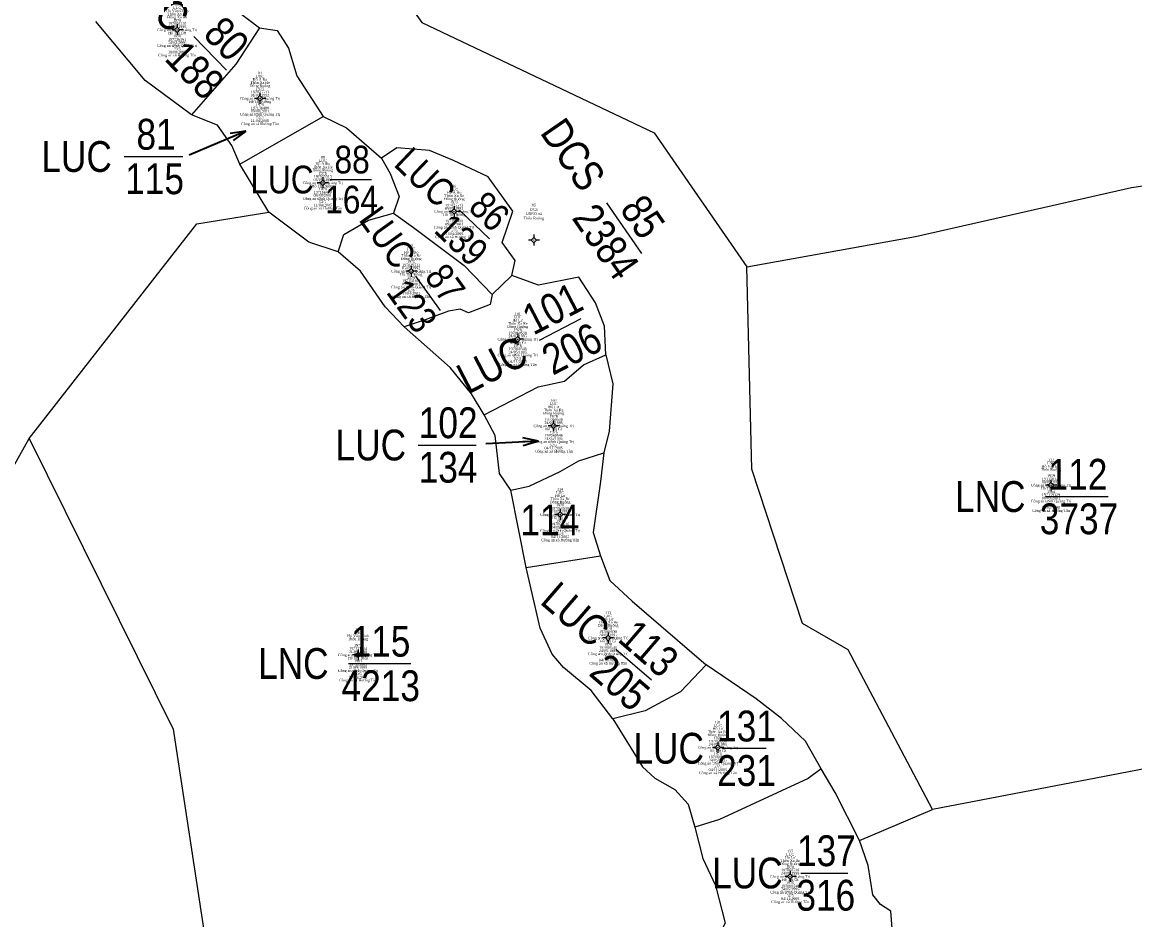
# Model space of a CAD drawing. Header units: metres. Extents: x 546779 to 548251, y 1841578 to 1843315.
# Drawn here: x 547614.9 to 547741.4, y 1842340.3 to 1842442.4 of the extents above; entities that cross this region are included whole.
import ezdxf
from ezdxf.enums import TextEntityAlignment as Align

# ---------------------------------------------------------------- set-up
doc = ezdxf.new("R2010")
doc.units = ezdxf.units.M
doc.header["$MEASUREMENT"] = 0
for name, color, linetype, lineweight in [('Level 10', 7, 'Continuous', 0), ('Level 11', 7, 'Continuous', 0), ('Level 13', 7, 'Continuous', 0), ('Level 15', 7, 'Continuous', 0)]:
    doc.layers.add(name, color=color, linetype=linetype, lineweight=lineweight)
doc.styles.add('Style-vnarialNarrowI', font='vnarialNarrowI.shx')
doc.styles.add('Style-Vntimei', font='Vntimei.shx')
doc.dimstyles.get("Standard").update_dxf_attribs({"dimtxt": 0.18, "dimasz": 0.18, "dimexe": 0.18, "dimexo": 0.0625, "dimgap": 0.09, "dimtad": 0, "dimtih": 1, "dimtoh": 1, "dimdec": 4, "dimzin": 0, "dimdsep": 46, "dimtxsty": 'Standard', "dimcen": 0.09, "dimadec": 0, "dimazin": 0, "dimtfac": 1, "dimtdec": 4, "dimtofl": 0, "dimtmove": 0, "dimatfit": 3, "dimfxl": 1, "dimtolj": 1, "dimtzin": 0, "dimarcsym": 0})

# ---------------------------------------------------------------- blocks, each defined once
blk = doc.blocks.new('N_THUA_78')
at = {"layer": 'Level 13', "color": 230, "linetype": 'Continuous', "lineweight": 13, "flags": 128}
blk.add_lwpolyline([(-1.669003, 0.005429), (3.656078, 0.000571)], dxfattribs=at)
at = {"layer": 'Level 13', "color": 230, "linetype": 'Continuous', "lineweight": 0, "style": 'Style-vnarialNarrowI'}
blk.add_text('80', height=3.499861, rotation=359.999834, dxfattribs=at).set_placement((1.122805, 0.775223), align=Align.CENTER)
blk.add_text('LUC ', height=3.499861, rotation=359.999834, dxfattribs=at).set_placement((-2.599455, -0.013208), align=Align.MIDDLE_RIGHT)
blk.add_text('188', height=3.499861, rotation=359.999834, dxfattribs=at).set_placement((1.156619, -0.789264), align=Align.TOP_CENTER)
blk = doc.blocks.new('N_THUA_79')
at = {"layer": 'Level 13', "color": 230, "linetype": 'Continuous', "lineweight": 13, "flags": 128}
blk.add_lwpolyline([(0, 0), (6.67, 0)], dxfattribs=at)
at = {"layer": 'Level 13', "color": 230, "linetype": 'Continuous', "lineweight": 0, "style": 'Style-vnarialNarrowI'}
blk.add_text('81', height=3.49998, dxfattribs=at).set_placement((3.63984, 0.78), align=Align.CENTER)
blk.add_text('81', height=3.49998, dxfattribs=at).set_placement((3.63984, 0.78), align=Align.CENTER)
blk.add_text('LUC ', height=3.49998, dxfattribs=at).set_placement((-0.271418, -0.00001), align=Align.MIDDLE_RIGHT)
blk.add_text('115', height=3.49998, dxfattribs=at).set_placement((3.468831, -0.78002), align=Align.TOP_CENTER)
blk = doc.blocks.new('TerminatorOpen_0.5')
at = {"color": 0, "linetype": 'ByBlock', "lineweight": -2}
for q in [(-1, 0.25), (-1, 0), (-1, -0.25)]:
    blk.add_line((0, 0), q, dxfattribs=at)
blk = doc.blocks.new('N_THUA_83')
at = {"layer": 'Level 13', "color": 230, "linetype": 'Continuous', "lineweight": 13, "flags": 128}
blk.add_lwpolyline([(-1.453398, 0.006424), (5.570039, 0.008684)], dxfattribs=at)
at = {"layer": 'Level 13', "color": 230, "linetype": 'Continuous', "lineweight": 0, "style": 'Style-vnarialNarrowI'}
blk.add_text('85', height=3.499986, rotation=359.999986, dxfattribs=at).set_placement((2.211422, 0.768164), align=Align.CENTER)
blk.add_text('DCS ', height=3.499986, rotation=359.999986, dxfattribs=at).set_placement((-2.766425, -0.004605), align=Align.MIDDLE_RIGHT)
blk.add_text('2384', height=3.499986, rotation=359.999986, dxfattribs=at).set_placement((2.166297, -0.78754), align=Align.TOP_CENTER)
blk = doc.blocks.new('N_THUA_84')
at = {"layer": 'Level 13', "color": 230, "linetype": 'Continuous', "lineweight": 13, "flags": 128}
blk.add_lwpolyline([(-1.673946, -0.00426), (3.567834, 0.003917)], dxfattribs=at)
at = {"layer": 'Level 13', "color": 230, "linetype": 'Continuous', "lineweight": 0, "style": 'Style-vnarialNarrowI'}
blk.add_text('86', height=3.499943, rotation=359.999895, dxfattribs=at).set_placement((1.133436, 0.773349), align=Align.CENTER)
blk.add_text('LUC ', height=3.499943, rotation=359.999895, dxfattribs=at).set_placement((-2.59088, -0.008044), align=Align.MIDDLE_RIGHT)
blk.add_text('139', height=3.499943, rotation=359.999895, dxfattribs=at).set_placement((1.109703, -0.78167), align=Align.TOP_CENTER)
blk = doc.blocks.new('N_THUA_85')
at = {"layer": 'Level 13', "color": 230, "linetype": 'Continuous', "lineweight": 13, "flags": 128}
blk.add_lwpolyline([(-1.671397, -0.004502), (3.647597, -0.004505)], dxfattribs=at)
at = {"layer": 'Level 13', "color": 230, "linetype": 'Continuous', "lineweight": 0, "style": 'Style-vnarialNarrowI'}
blk.add_text('87', height=3.499939, rotation=359.999963, dxfattribs=at).set_placement((1.234292, 0.77354), align=Align.CENTER)
blk.add_text('LUC ', height=3.499939, rotation=359.999963, dxfattribs=at).set_placement((-2.592008, -0.013712), align=Align.MIDDLE_RIGHT)
blk.add_text('123', height=3.499939, rotation=359.999963, dxfattribs=at).set_placement((1.102602, -0.792844), align=Align.TOP_CENTER)
blk = doc.blocks.new('N_THUA_86')
at = {"layer": 'Level 13', "color": 230, "linetype": 'Continuous', "lineweight": 13, "flags": 128}
blk.add_lwpolyline([(-1.666668, 0), (3.588893, 0)], dxfattribs=at)
at = {"layer": 'Level 13', "color": 230, "linetype": 'Continuous', "lineweight": 0, "style": 'Style-vnarialNarrowI'}
blk.add_text('88', height=3.499937, dxfattribs=at).set_placement((1.116681, 0.777779), align=Align.CENTER)
blk.add_text('LUC ', height=3.499937, dxfattribs=at).set_placement((-2.613755, 0.005522), align=Align.MIDDLE_RIGHT)
blk.add_text('164', height=3.499937, dxfattribs=at).set_placement((1.054024, -0.777845), align=Align.TOP_CENTER)
blk = doc.blocks.new('N_THUA_99')
at = {"layer": 'Level 13', "color": 230, "linetype": 'Continuous', "lineweight": 13, "flags": 128}
blk.add_lwpolyline([(-2.835542, 0.008352), (2.527141, 0.005393)], dxfattribs=at)
at = {"layer": 'Level 13', "color": 230, "linetype": 'Continuous', "lineweight": 0, "style": 'Style-vnarialNarrowI'}
blk.add_text('101', height=3.499913, rotation=359.999988, dxfattribs=at).set_placement((0.139041, 0.776177), align=Align.CENTER)
blk.add_text('LUC ', height=3.499913, rotation=359.999988, dxfattribs=at).set_placement((-3.793439, -0.001269), align=Align.MIDDLE_RIGHT)
blk.add_text('206', height=3.499913, rotation=359.999988, dxfattribs=at).set_placement((-0.000792, -0.779325), align=Align.TOP_CENTER)
blk = doc.blocks.new('N_THUA_100')
at = {"layer": 'Level 13', "color": 230, "linetype": 'Continuous', "lineweight": 13, "flags": 128}
blk.add_lwpolyline([(0, 0), (6.57, 0)], dxfattribs=at)
at = {"layer": 'Level 13', "color": 230, "linetype": 'Continuous', "lineweight": 0, "style": 'Style-vnarialNarrowI'}
blk.add_text('102', height=3.49998, dxfattribs=at).set_placement((3.397816, 0.78), align=Align.CENTER)
blk.add_text('102', height=3.49998, dxfattribs=at).set_placement((3.397816, 0.78), align=Align.CENTER)
blk.add_text('LUC ', height=3.49998, dxfattribs=at).set_placement((-0.271418, -0.00001), align=Align.MIDDLE_RIGHT)
blk.add_text('134', height=3.49998, dxfattribs=at).set_placement((3.387401, -0.78002), align=Align.TOP_CENTER)
blk = doc.blocks.new('N_THUA_110')
at = {"layer": 'Level 13', "color": 230, "linetype": 'Continuous', "lineweight": 13, "flags": 128}
blk.add_lwpolyline([(-2.61, 0), (4.52, 0)], dxfattribs=at)
at = {"layer": 'Level 13', "color": 230, "linetype": 'Continuous', "lineweight": 0, "style": 'Style-vnarialNarrowI'}
blk.add_text('112', height=3.49998, dxfattribs=at).set_placement((1.077816, 0.78), align=Align.CENTER)
blk.add_text('LNC ', height=3.49998, dxfattribs=at).set_placement((-3.771418, -0.00001), align=Align.MIDDLE_RIGHT)
blk.add_text('3737', height=3.49998, dxfattribs=at).set_placement((1.194126, -0.78002), align=Align.TOP_CENTER)
blk = doc.blocks.new('N_THUA_111')
at = {"layer": 'Level 13', "color": 230, "linetype": 'Continuous', "lineweight": 13, "flags": 128}
blk.add_lwpolyline([(-2.828795, 0.002518), (2.495795, 0.000712)], dxfattribs=at)
at = {"layer": 'Level 13', "color": 230, "linetype": 'Continuous', "lineweight": 0, "style": 'Style-vnarialNarrowI'}
blk.add_text('113', height=3.499918, rotation=359.999984, dxfattribs=at).set_placement((-0.058181, 0.781279), align=Align.CENTER)
blk.add_text('LUC ', height=3.499918, rotation=359.999984, dxfattribs=at).set_placement((-3.772986, 0.00868), align=Align.MIDDLE_RIGHT)
blk.add_text('205', height=3.499918, rotation=359.999984, dxfattribs=at).set_placement((-0.026702, -0.779875), align=Align.TOP_CENTER)
blk = doc.blocks.new('N_THUA_113')
at = {"layer": 'Level 13', "color": 230, "linetype": 'Continuous', "lineweight": 13, "flags": 128}
blk.add_lwpolyline([(-2.61, 0), (4.47, 0)], dxfattribs=at)
at = {"layer": 'Level 13', "color": 230, "linetype": 'Continuous', "lineweight": 0, "style": 'Style-vnarialNarrowI'}
blk.add_text('115', height=3.49998, dxfattribs=at).set_placement((1.068831, 0.78), align=Align.CENTER)
blk.add_text('LNC ', height=3.49998, dxfattribs=at).set_placement((-3.771418, -0.00001), align=Align.MIDDLE_RIGHT)
blk.add_text('4213', height=3.49998, dxfattribs=at).set_placement((1.044337, -0.78002), align=Align.TOP_CENTER)
blk = doc.blocks.new('N_THUA_129')
at = {"layer": 'Level 13', "color": 230, "linetype": 'Continuous', "lineweight": 13, "flags": 128}
blk.add_lwpolyline([(-2.87, 0), (2.17, 0)], dxfattribs=at)
at = {"layer": 'Level 13', "color": 230, "linetype": 'Continuous', "lineweight": 0, "style": 'Style-vnarialNarrowI'}
blk.add_text('131', height=3.49998, dxfattribs=at).set_placement((-0.055308, 0.78), align=Align.CENTER)
blk.add_text('LUC ', height=3.49998, dxfattribs=at).set_placement((-3.781418, -0.00001), align=Align.MIDDLE_RIGHT)
blk.add_text('231', height=3.49998, dxfattribs=at).set_placement((-0.055308, -0.78002), align=Align.TOP_CENTER)
blk = doc.blocks.new('N_THUA_135')
at = {"layer": 'Level 13', "color": 230, "linetype": 'Continuous', "lineweight": 13, "flags": 128}
blk.add_lwpolyline([(-2.83, 0), (2.53, 0)], dxfattribs=at)
at = {"layer": 'Level 13', "color": 230, "linetype": 'Continuous', "lineweight": 0, "style": 'Style-vnarialNarrowI'}
blk.add_text('137', height=3.49998, dxfattribs=at).set_placement((0.079274, 0.78), align=Align.CENTER)
blk.add_text('LUC ', height=3.49998, dxfattribs=at).set_placement((-3.781418, -0.00001), align=Align.MIDDLE_RIGHT)
blk.add_text('316', height=3.49998, dxfattribs=at).set_placement((0.008779, -0.78002), align=Align.TOP_CENTER)
blk = doc.blocks.new('CENTRD')
at = {"layer": 'Level 11', "linetype": 'Continuous', "lineweight": 0}
h = blk.add_hatch(color=3, dxfattribs=at)
edge = h.paths.add_edge_path()
edge.add_arc((-0.0025, 0), 1.500056, 0, 360)
at = {"layer": 'Level 11', "color": 3, "linetype": 'Continuous', "lineweight": 0}
for p, q in [((-6.200231, 0), (-12.400462, 0)), ((0, 6.200231), (-6.200231, 0)), ((-6.200231, 0), (0, -6.200231)), ((0, 12.400462), (0, 6.200231)), ((6.200231, 0), (0, 6.200231)), ((0, -6.200231), (6.200231, 0)), ((12.600469, 0), (6.200231, 0)), ((0, -6.200231), (0, -12.400462))]:
    blk.add_line(p, q, dxfattribs=at)

msp = doc.modelspace()

# ---------------------------------------------------------------- linework, layer by layer
at = {"layer": 'Level 10', "color": 7, "linetype": 'Continuous', "lineweight": 0}
for p, q in [((547639.63, 1842426.23), (547649.1, 1842431.65)), ((547642.92, 1842420.78), (547639.63, 1842426.23)), ((547670.55, 1842413.58), (547668.29, 1842411.42)), ((547672.15, 1842380.36), (547670.42, 1842389.17)), ((547672.15, 1842380.36), (547680.63, 1842381.68)), ((547710.07, 1842349.33), (547718.35, 1842352.84))]:
    msp.add_line(p, q, dxfattribs=at)
at = {"layer": 'Level 10', "color": 7, "linetype": 'Continuous', "lineweight": 0, "flags": 128}
for points in [[(547653.26, 1842475.38), (547647.6, 1842460.11), (547660.29, 1842442.31), (547686.72, 1842429.8), (547697.24, 1842414.55)], [(547629.56, 1842451.45), (547632.57, 1842449.76), (547635.58, 1842447.15), (547638.1, 1842444.56), (547641.85, 1842441.73)], [(547634.12, 1842431.83), (547628.85, 1842435.73), (547623.23, 1842442.43)], [(547641.85, 1842441.73), (547639.16, 1842437.59), (547634.12, 1842431.83)], [(547641.85, 1842441.73), (547643.84, 1842441.41), (547645.15, 1842439.4), (547646.09, 1842436.27), (547649.1, 1842431.65)], [(547639.63, 1842426.23), (547638.72, 1842428.35), (547637.09, 1842430.65), (547634.12, 1842431.83)], [(547649.1, 1842431.65), (547651.73, 1842430.36), (547655.7, 1842426.91)], [(547670.55, 1842413.58), (547670.92, 1842415.25), (547669.44, 1842417.32), (547670.63, 1842420.88), (547667.84, 1842424.77), (547663.92, 1842426.64), (547661.17, 1842427.79), (547657.48, 1842428.07), (547655.7, 1842426.91)], [(547655.7, 1842426.91), (547656.71, 1842425.17), (547657.74, 1842422.53), (547657.09, 1842420.64)], [(547697.24, 1842414.55), (547716.43, 1842418.01), (547740.98, 1842423.56), (547740.99, 1842423.56), (547756.43, 1842425.84)], [(547615.66, 1842395.02), (547634.71, 1842419.43), (547642.92, 1842420.78)], [(547650.79, 1842416.25), (547647.47, 1842417.36), (547642.92, 1842420.78)], [(547650.79, 1842416.25), (547651.42, 1842418.21), (547654.23, 1842419.86), (547657.09, 1842420.64)], [(547657.09, 1842420.64), (547659.34, 1842419.01), (547665.1, 1842414.7), (547668.29, 1842411.42)], [(547658.3, 1842407.72), (547656.15, 1842409.99), (547653.34, 1842414.04), (547650.79, 1842416.25)], [(547718.35, 1842352.84), (547708.76, 1842371.01), (547703.59, 1842374.01), (547697.81, 1842391.53), (547697.24, 1842414.55)], [(547681.21, 1842404.55), (547681.08, 1842407.82), (547680.03, 1842410.44), (547678.14, 1842413.39), (547673.55, 1842412.48), (547670.55, 1842413.58)], [(547668.29, 1842411.42), (547668.06, 1842410.28), (547665.62, 1842409.31), (547664.65, 1842409.73), (547663.34, 1842409.5), (547660.67, 1842408.52), (547658.3, 1842407.72)], [(547667.4, 1842397.72), (547665.96, 1842400.1), (547663.54, 1842403.09), (547658.3, 1842407.72)], [(547667.4, 1842397.72), (547673.52, 1842400.9), (547676.53, 1842401.54), (547678.7, 1842403.42), (547681.21, 1842404.55)], [(547681.21, 1842404.55), (547682.01, 1842401.26), (547681.59, 1842395.87), (547680.99, 1842393.4)], [(547670.42, 1842389.17), (547669.14, 1842391.06), (547668.65, 1842395.37), (547667.4, 1842397.72)], [(547585.98, 1842370.99), (547608.7, 1842382.63), (547615.66, 1842395.02)], [(547615.66, 1842395.02), (547632.02, 1842361.97), (547636.72, 1842331.12)], [(547670.42, 1842389.17), (547672.52, 1842389.62), (547676.02, 1842391.27), (547678.14, 1842392.51), (547680.99, 1842393.4)], [(547680.99, 1842393.4), (547680.6, 1842390.15), (547679.8, 1842384.36), (547680.63, 1842381.68)], [(547680.63, 1842381.68), (547681.67, 1842378.9), (547684.23, 1842376.55), (547692.62, 1842369.31)], [(547682.01, 1842363.16), (547679.56, 1842366.37), (547676.42, 1842369), (547675.11, 1842370.52), (547673.74, 1842373.48), (547672.15, 1842380.36)], [(547692.62, 1842369.31), (547689.72, 1842366.24), (547685.69, 1842364.08), (547682.01, 1842363.16)], [(547705.69, 1842357.46), (547703.94, 1842360.62), (547701.21, 1842363.19), (547698.31, 1842365.42), (547692.62, 1842369.31)], [(547682.01, 1842363.16), (547685.4, 1842357.7), (547686.81, 1842356.43), (547689.05, 1842355.14), (547690.57, 1842353.44), (547691.35, 1842350.84)], [(547764.6, 1842360.34), (547753.72, 1842359.63), (547718.35, 1842352.84)], [(547705.69, 1842357.46), (547704.24, 1842356.37), (547694.15, 1842351.71), (547691.35, 1842350.84)], [(547710.07, 1842349.33), (547707.3, 1842354.77), (547705.69, 1842357.46)], [(547691.35, 1842350.84), (547692.24, 1842347.27), (547693.68, 1842344.21), (547694.78, 1842339.92), (547693.96, 1842338.31)], [(547713.77, 1842339.33), (547713.64, 1842341.28), (547712.43, 1842342.04), (547711.59, 1842343.13), (547711.06, 1842346.47), (547710.07, 1842349.33)]]:
    msp.add_lwpolyline(points, dxfattribs=at)

# ---------------------------------------------------------------- block references
at = {"layer": 'Level 11', "color": 3, "linetype": 'Continuous', "lineweight": 0, "xscale": 0.049998, "yscale": 0.049998, "zscale": 0.049998}
for p in [(547632.49, 1842441.5), (547641.9, 1842433.7), (547649.04, 1842424.11), (547663.98, 1842420.84), (547673.04, 1842417.59), (547659.09, 1842414.05), (547671.2, 1842406.31), (547675.29, 1842396.47), (547731.83, 1842389.72), (547676.02, 1842386.38), (547681.48, 1842372.35), (547653.05, 1842370.44), (547693.95, 1842359.9), (547702.18, 1842345.24)]:
    msp.add_blockref('CENTRD', p, dxfattribs=at)
at = {"layer": 'Level 13', "color": 230, "linetype": 'Continuous', "lineweight": 0, "rotation": 314.215341}
msp.add_blockref('N_THUA_78', (547635.53, 1842439.53), dxfattribs=at)
at = {"layer": 'Level 13', "color": 230, "linetype": 'Continuous', "lineweight": 0}
for name, p, xscale, yscale, zscale, rotation in [('N_THUA_83', (547682.11, 1842420.64), 0.999998, 0.999998, 0.999998, 304.599325), ('N_THUA_84', (547665.69, 1842419.95), 0.899998, 0.899998, 0.899998, 316.198917), ('N_THUA_85', (547660.48, 1842412.26), 0.899998, 0.899998, 0.899998, 305.649023), ('N_THUA_99', (547676.19, 1842407.5), 1.000002, 1.000002, 1.000002, 27.456754), ('N_THUA_111', (547684.51, 1842369.23), 1.000001, 1.000001, 1.000001, 319.208055)]:
    msp.add_blockref(name, p, dxfattribs=dict(at, xscale=xscale, yscale=yscale, zscale=zscale, rotation=rotation))
for name, p in [('N_THUA_79', (547626.45, 1842427.09)), ('N_THUA_100', (547659.9, 1842394.29)), ('N_THUA_110', (547733.82, 1842388.43)), ('N_THUA_113', (547654.59, 1842369.45)), ('N_THUA_129', (547697.27, 1842359.81)), ('N_THUA_135', (547706.22, 1842345.63))]:
    msp.add_blockref(name, p, dxfattribs=at)
at = {"layer": 'Level 13', "color": 230, "linetype": 'Continuous', "lineweight": 0, "xscale": 0.899999, "yscale": 0.899999, "zscale": 0.899999}
msp.add_blockref('N_THUA_86', (547651.37, 1842424.47), dxfattribs=at)

# ---------------------------------------------------------------- texts
at = {"layer": 'Level 13', "color": 230, "linetype": 'Continuous', "lineweight": 0, "style": 'Style-vnarialNarrowI'}
msp.add_text('114', height=3.5, dxfattribs=at).set_placement((547674.85, 1842385.77), align=Align.MIDDLE_CENTER)
at = {"layer": 'Level 15', "color": 3, "linetype": 'Continuous', "lineweight": 0, "char_height": 0.3, "attachment_point": 5, "line_spacing_factor": 0.72, "style": 'Style-Vntimei'}
for s, insert in [('80\\PLUC\\PHå V¨n Ch\xadn\\PTh«n Xa Re\\P§ång Xa Re\\P1978\\P197060556\\P24/05/1995\\PC«ng an t∅nh Qu¶ng TrÞ\\PHå ThÞ Lêi\\P1978\\P197236261\\P24/02/2006\\PC«ng an t∅nh Qu¶ng TrÞ\\P79/5\\P18/08/2005\\PC«ng an x· H\xadíng T©n\\P', (547632.49, 1842441.45)), ('81\\PLUC\\PHå A Ro\\PTh«n Xa Re\\P§ång Ruéng\\P1975\\P197025513\\P05/05/1992\\PC«ng an t∅nh Qu¶ng TrÞ\\PHå ThÞ Niªng\\P1978\\P197156400\\P09/08/2001\\PC«ng an t∅nh Qu¶ng TrÞ\\P52/5\\P11/04/2005\\PC«ng an x· H\xadíng T©n\\P', (547641.9, 1842433.65)), ('88\\PLUC\\PHå A Ro\\PTh«n Xa Re\\P§ång Ruéng\\P1975\\P197025513\\P05/05/1992\\PC«ng an t∅nh Qu¶ng TrÞ\\PHå ThÞ Niªng\\P1978\\P197156400\\P09/08/2001\\PC«ng an t∅nh Qu¶ng TrÞ\\P52/5\\P11/04/2005\\PC«ng an x· H\xadíng T©n\\P', (547649.04, 1842424.06)), ('86\\PLUC\\PHå A Ro\\PTh«n Xa Re\\P§ång Ruéng\\P1975\\P197025513\\P05/05/1992\\PC«ng an t∅nh Qu¶ng TrÞ\\PHå ThÞ Niªng\\P1978\\P197156400\\P09/08/2001\\PC«ng an t∅nh Qu¶ng TrÞ\\P52/5\\P11/04/2005\\PC«ng an x· H\xadíng T©n\\P', (547663.98, 1842420.79)), ('87\\PLUC\\PHå A Ro\\PTh«n Xa Re\\P§ång Ruéng\\P1975\\P197025513\\P05/05/1992\\PC«ng an t∅nh Qu¶ng TrÞ\\PHå ThÞ Niªng\\P1978\\P197156400\\P09/08/2001\\PC«ng an t∅nh Qu¶ng TrÞ\\P52/5\\P11/04/2005\\PC«ng an x· H\xadíng T©n\\P', (547659.09, 1842414)), ('101\\PLUC\\PHå L\xad\\PTh«n Xa Re\\P§ång Ruéng\\P1978\\P197060538\\P24/05/1995\\PC«ng an t∅nh Qu¶ng TrÞ\\PHå ThÞ Gi\\P1976\\P197060546\\P24/05/1995\\PC«ng an t∅nh Qu¶ng TrÞ\\P52/5\\P04/11/2005\\PC«ng an x· H\xadíng T©n\\P', (547671.2, 1842406.26)), ('102\\PLUC\\PHå L\xad\\PTh«n Xa Re\\P§ång Ruéng\\P1978\\P197060538\\P24/05/1995\\PC«ng an t∅nh Qu¶ng TrÞ\\PHå ThÞ Gi\\P1976\\P197060546\\P24/05/1995\\PC«ng an t∅nh Qu¶ng TrÞ\\P52/5\\P04/11/2005\\PC«ng an x· H\xadíng T©n\\P', (547675.29, 1842396.42)), ('112\\PLNC\\PHå V¨n §ê\\PTh«n Ruéng\\P \\P1959\\P191150327\\P08/09/2001\\PC«ng an t∅nh Qu¶ng TrÞ\\PHå ThÞ HiÒn\\P1964\\P197159329\\P08/09/2001\\PC«ng an t∅nh Qu¶ng TrÞ\\P40/6\\P12/02/1998\\PC«ng an x· H\xadíng T©n\\P', (547731.83, 1842389.67)), ('114\\PLUC\\PHå L\xad\\PTh«n Xa Re\\P§ång Ruéng\\P1978\\P197060538\\P24/05/1995\\PC«ng an t∅nh Qu¶ng TrÞ\\PHå ThÞ Gi\\P1976\\P197060546\\P24/05/1995\\PC«ng an t∅nh Qu¶ng TrÞ\\P52/5\\P04/11/2005\\PC«ng an x· H\xadíng T©n\\P', (547676.02, 1842386.33)), ('113\\PLUC\\PHå L\xad\\PTh«n Xa Re\\P§ång Ruéng\\P1978\\P197060538\\P24/05/1995\\PC«ng an t∅nh Qu¶ng TrÞ\\PHå ThÞ Gi\\P1976\\P197060546\\P24/05/1995\\PC«ng an t∅nh Qu¶ng TrÞ\\P52/5\\P04/11/2005\\PC«ng an x· H\xadíng T©n\\P', (547681.48, 1842372.3)), ('115\\PLNC\\PHå V¨n B×nh\\PTh«n Ruéng\\P \\P1975\\P197121864\\P21/09/1999\\PC«ng an t∅nh Qu¶ng TrÞ\\PHå ThÞ Diªn\\P1981\\P197121885\\P21/09/1999\\PC«ng an t∅nh Qu¶ng TrÞ\\P10/6\\P19/06/2001\\PC«ng an x· H\xadíng T©n\\P', (547653.05, 1842370.39)), ('131\\PLUC\\PHå L\xad\\PTh«n Xa Re\\P§ång Ruéng\\P1978\\P197060538\\P24/05/1995\\PC«ng an t∅nh Qu¶ng TrÞ\\PHå ThÞ Gi\\P1976\\P197060546\\P24/05/1995\\PC«ng an t∅nh Qu¶ng TrÞ\\P52/5\\P04/11/2005\\PC«ng an x· H\xadíng T©n\\P', (547693.95, 1842359.85)), ('137\\PLUC\\PHå L\xad\\PTh«n Xa Re\\P§ång Ruéng\\P1978\\P197060538\\P24/05/1995\\PC«ng an t∅nh Qu¶ng TrÞ\\PHå ThÞ Gi\\P1976\\P197060546\\P24/05/1995\\PC«ng an t∅nh Qu¶ng TrÞ\\P52/5\\P04/11/2005\\PC«ng an x· H\xadíng T©n\\P', (547702.18, 1842345.19))]:
    msp.add_mtext(s, dxfattribs=dict(at, insert=insert))
at = {"layer": 'Level 15', "color": 3, "linetype": 'Continuous', "lineweight": 0, "insert": (547673.04, 1842417.54), "char_height": 0.3, "attachment_point": 5, "style": 'Style-Vntimei'}
msp.add_mtext('85\\PDCS\\PUBND x·\\PTh«n Ruéng\\P \\P \\P \\P \\P \\P \\P \\P \\P \\P \\P \\P \\P \\P', dxfattribs=at)

# ---------------------------------------------------------------- leaders
at = {"layer": 'Level 13', "color": 230, "linetype": 'Continuous', "lineweight": 13}
for points in [[(547640.3, 1842429.99), (547633.86, 1842427.26)], [(547673.55, 1842394.74), (547667.59, 1842394.44)]]:
    msp.add_leader(points, dimstyle='Standard', override={"dimtxt": 1.75, "dimasz": 1.75, "dimgap": 0, "dimtxsty": 'Style-Vntimei', "dimldrblk": 'TerminatorOpen_0.5'}, dxfattribs=at)

doc.saveas('drawing.dxf')
